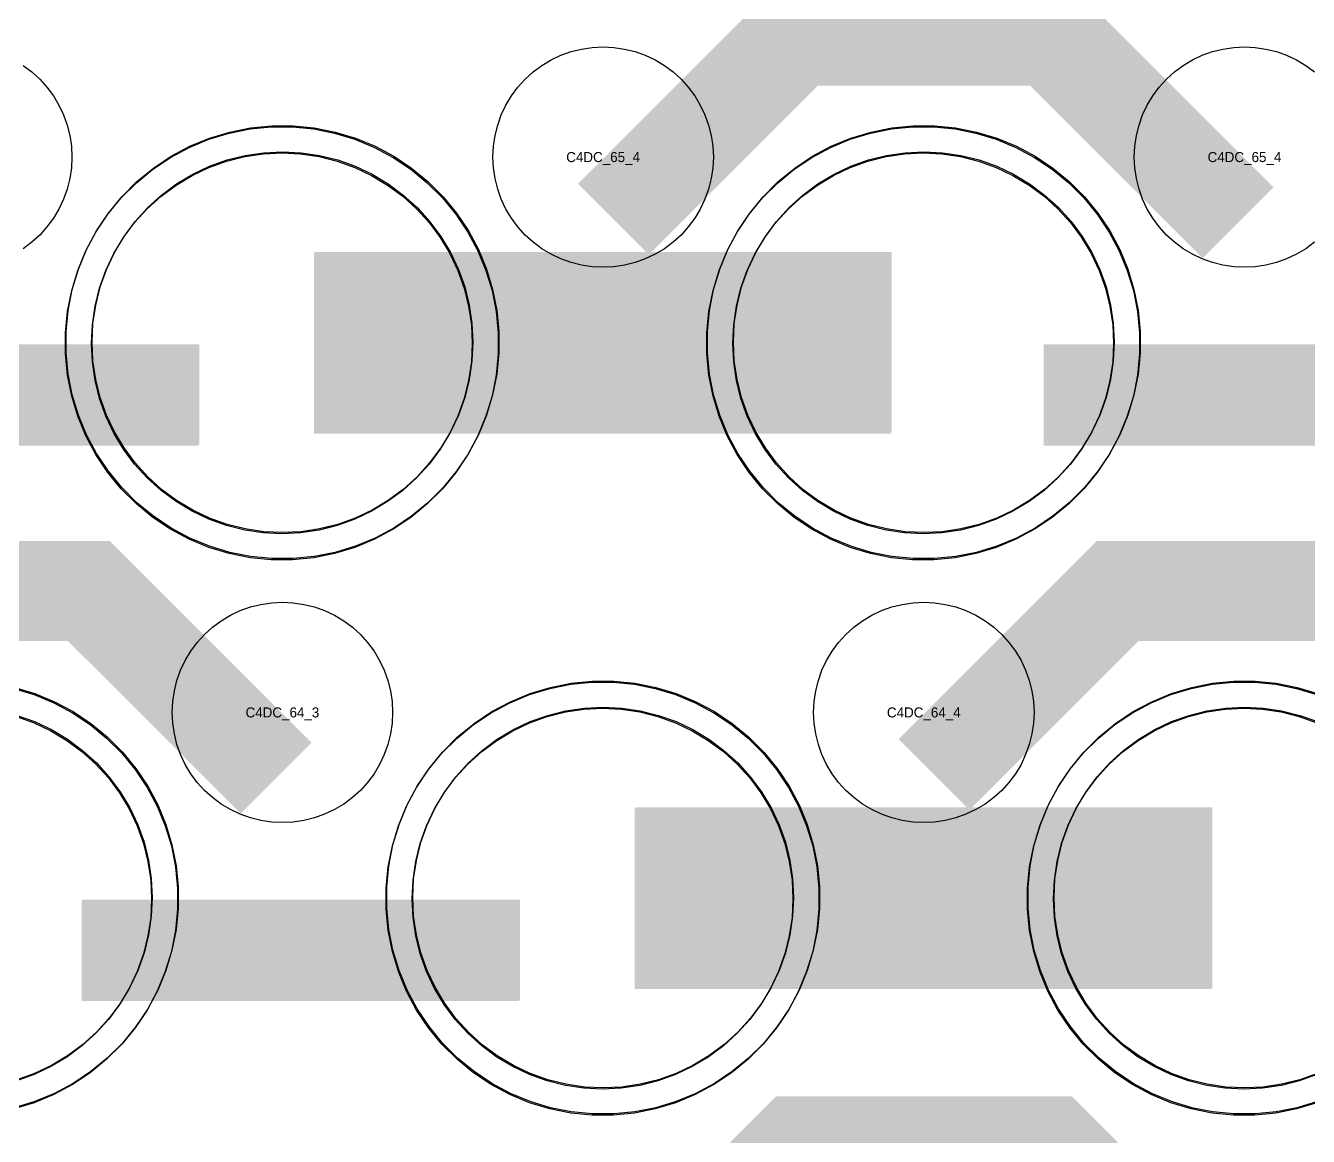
# Model space of a CAD drawing. Extents: x -11880 to 11880, y -14992 to 14992.
# Drawn here: x -10864.1 to -10544.1, y -6031 to -5753.9 of the extents above; entities that cross this region are included whole.
import ezdxf
from ezdxf.enums import TextEntityAlignment as Align

# ---------------------------------------------------------------- set-up
doc = ezdxf.new("R2010")
doc.units = 0
doc.header["$MEASUREMENT"] = 0
for name, color, linetype in [('GDS_775_DT_237', 138, 'CONTINUOUS'), ('RDL1_FS', 34, 'CONTINUOUS'), ('RDL_BS', 160, 'CONTINUOUS')]:
    doc.layers.add(name, color=color, linetype=linetype)

msp = doc.modelspace()

# ---------------------------------------------------------------- linework, layer by layer
at = {"layer": 'RDL1_FS'}
for points in [[(-10800, -5880.409), (-10804.657, -5880.18), (-10809.268, -5879.496), (-10813.791, -5878.364), (-10818.181, -5876.792), (-10822.395, -5874.8), (-10826.395, -5872.402), (-10830.14, -5869.624), (-10833.594, -5866.494), (-10836.724, -5863.04), (-10839.502, -5859.295), (-10841.9, -5855.295), (-10843.892, -5851.081), (-10845.464, -5846.691), (-10846.596, -5842.168), (-10847.28, -5837.557), (-10847.509, -5832.9), (-10847.28, -5828.243), (-10846.596, -5823.632), (-10845.464, -5819.109), (-10843.892, -5814.719), (-10841.9, -5810.505), (-10839.502, -5806.505), (-10836.724, -5802.76), (-10833.594, -5799.306), (-10830.14, -5796.176), (-10826.395, -5793.398), (-10822.395, -5791), (-10818.181, -5789.008), (-10813.791, -5787.436), (-10809.268, -5786.304), (-10804.657, -5785.62), (-10800, -5785.391), (-10795.343, -5785.62), (-10790.732, -5786.304), (-10786.209, -5787.436), (-10781.819, -5789.008), (-10777.605, -5791), (-10773.605, -5793.398), (-10769.86, -5796.176), (-10766.406, -5799.306), (-10763.276, -5802.76), (-10760.498, -5806.505), (-10758.1, -5810.505), (-10756.108, -5814.719), (-10754.536, -5819.109), (-10753.404, -5823.632), (-10752.72, -5828.243), (-10752.491, -5832.9), (-10752.72, -5837.557), (-10753.404, -5842.168), (-10754.536, -5846.691), (-10756.108, -5851.081), (-10758.1, -5855.295), (-10760.498, -5859.295), (-10763.276, -5863.04), (-10766.406, -5866.494), (-10769.86, -5869.624), (-10773.605, -5872.402), (-10777.605, -5874.8), (-10781.819, -5876.792), (-10786.209, -5878.364), (-10790.732, -5879.496), (-10795.343, -5880.18)], [(-10640, -5880.409), (-10644.657, -5880.18), (-10649.268, -5879.496), (-10653.791, -5878.364), (-10658.181, -5876.792), (-10662.395, -5874.8), (-10666.395, -5872.402), (-10670.14, -5869.624), (-10673.594, -5866.494), (-10676.724, -5863.04), (-10679.502, -5859.295), (-10681.9, -5855.295), (-10683.892, -5851.081), (-10685.464, -5846.691), (-10686.596, -5842.168), (-10687.28, -5837.557), (-10687.509, -5832.9), (-10687.28, -5828.243), (-10686.596, -5823.632), (-10685.464, -5819.109), (-10683.892, -5814.719), (-10681.9, -5810.505), (-10679.502, -5806.505), (-10676.724, -5802.76), (-10673.594, -5799.306), (-10670.14, -5796.176), (-10666.395, -5793.398), (-10662.395, -5791), (-10658.181, -5789.008), (-10653.791, -5787.436), (-10649.268, -5786.304), (-10644.657, -5785.62), (-10640, -5785.391), (-10635.343, -5785.62), (-10630.732, -5786.304), (-10626.209, -5787.436), (-10621.819, -5789.008), (-10617.605, -5791), (-10613.605, -5793.398), (-10609.86, -5796.176), (-10606.406, -5799.306), (-10603.276, -5802.76), (-10600.498, -5806.505), (-10598.1, -5810.505), (-10596.108, -5814.719), (-10594.536, -5819.109), (-10593.404, -5823.632), (-10592.72, -5828.243), (-10592.491, -5832.9), (-10592.72, -5837.557), (-10593.404, -5842.168), (-10594.536, -5846.691), (-10596.108, -5851.081), (-10598.1, -5855.295), (-10600.498, -5859.295), (-10603.276, -5863.04), (-10606.406, -5866.494), (-10609.86, -5869.624), (-10613.605, -5872.402), (-10617.605, -5874.8), (-10621.819, -5876.792), (-10626.209, -5878.364), (-10630.732, -5879.496), (-10635.343, -5880.18)], [(-10720, -6018.974), (-10724.657, -6018.745), (-10729.268, -6018.061), (-10733.791, -6016.929), (-10738.181, -6015.357), (-10742.395, -6013.365), (-10746.395, -6010.967), (-10750.14, -6008.189), (-10753.594, -6005.059), (-10756.724, -6001.605), (-10759.502, -5997.86), (-10761.9, -5993.86), (-10763.892, -5989.646), (-10765.464, -5985.256), (-10766.596, -5980.733), (-10767.28, -5976.122), (-10767.509, -5971.465), (-10767.28, -5966.808), (-10766.596, -5962.197), (-10765.464, -5957.674), (-10763.892, -5953.284), (-10761.9, -5949.07), (-10759.502, -5945.07), (-10756.724, -5941.325), (-10753.594, -5937.871), (-10750.14, -5934.741), (-10746.395, -5931.963), (-10742.395, -5929.565), (-10738.181, -5927.573), (-10733.791, -5926.001), (-10729.268, -5924.869), (-10724.657, -5924.185), (-10720, -5923.956), (-10715.343, -5924.185), (-10710.732, -5924.869), (-10706.209, -5926.001), (-10701.819, -5927.573), (-10697.605, -5929.565), (-10693.605, -5931.963), (-10689.86, -5934.741), (-10686.406, -5937.871), (-10683.276, -5941.325), (-10680.498, -5945.07), (-10678.1, -5949.07), (-10676.108, -5953.284), (-10674.536, -5957.674), (-10673.404, -5962.197), (-10672.72, -5966.808), (-10672.491, -5971.465), (-10672.72, -5976.122), (-10673.404, -5980.733), (-10674.536, -5985.256), (-10676.108, -5989.646), (-10678.1, -5993.86), (-10680.498, -5997.86), (-10683.276, -6001.605), (-10686.406, -6005.059), (-10689.86, -6008.189), (-10693.605, -6010.967), (-10697.605, -6013.365), (-10701.819, -6015.357), (-10706.209, -6016.929), (-10710.732, -6018.061), (-10715.343, -6018.745)]]:
    msp.add_lwpolyline(points, close=True, dxfattribs=at)
at = {"layer": 'RDL1_FS', "color": 241, "true_color": 0xf7abae}
for points in [[(-10800.149, -5880.691), (-10804.806, -5880.462), (-10809.417, -5879.778), (-10813.94, -5878.646), (-10818.33, -5877.074), (-10822.544, -5875.082), (-10826.544, -5872.684), (-10830.289, -5869.906), (-10833.743, -5866.776), (-10836.873, -5863.322), (-10839.651, -5859.577), (-10842.049, -5855.577), (-10844.041, -5851.363), (-10845.613, -5846.973), (-10846.745, -5842.45), (-10847.429, -5837.839), (-10847.658, -5833.182), (-10847.429, -5828.525), (-10846.745, -5823.914), (-10845.613, -5819.391), (-10844.041, -5815.001), (-10842.049, -5810.787), (-10839.651, -5806.787), (-10836.873, -5803.042), (-10833.743, -5799.588), (-10830.289, -5796.458), (-10826.544, -5793.68), (-10822.544, -5791.282), (-10818.33, -5789.29), (-10813.94, -5787.718), (-10809.417, -5786.586), (-10804.806, -5785.902), (-10800.149, -5785.673), (-10795.492, -5785.902), (-10790.881, -5786.586), (-10786.358, -5787.718), (-10781.968, -5789.29), (-10777.754, -5791.282), (-10773.754, -5793.68), (-10770.009, -5796.458), (-10766.555, -5799.588), (-10763.425, -5803.042), (-10760.647, -5806.787), (-10758.249, -5810.787), (-10756.257, -5815.001), (-10754.685, -5819.391), (-10753.553, -5823.914), (-10752.869, -5828.525), (-10752.64, -5833.182), (-10752.869, -5837.839), (-10753.553, -5842.45), (-10754.685, -5846.973), (-10756.257, -5851.363), (-10758.249, -5855.577), (-10760.647, -5859.577), (-10763.425, -5863.322), (-10766.555, -5866.776), (-10770.009, -5869.906), (-10773.754, -5872.684), (-10777.754, -5875.082), (-10781.968, -5877.074), (-10786.358, -5878.646), (-10790.881, -5879.778), (-10795.492, -5880.462)], [(-10640.149, -5880.691), (-10644.806, -5880.462), (-10649.417, -5879.778), (-10653.94, -5878.646), (-10658.33, -5877.074), (-10662.544, -5875.082), (-10666.544, -5872.684), (-10670.289, -5869.906), (-10673.743, -5866.776), (-10676.873, -5863.322), (-10679.651, -5859.577), (-10682.049, -5855.577), (-10684.041, -5851.363), (-10685.613, -5846.973), (-10686.745, -5842.45), (-10687.429, -5837.839), (-10687.658, -5833.182), (-10687.429, -5828.525), (-10686.745, -5823.914), (-10685.613, -5819.391), (-10684.041, -5815.001), (-10682.049, -5810.787), (-10679.651, -5806.787), (-10676.873, -5803.042), (-10673.743, -5799.588), (-10670.289, -5796.458), (-10666.544, -5793.68), (-10662.544, -5791.282), (-10658.33, -5789.29), (-10653.94, -5787.718), (-10649.417, -5786.586), (-10644.806, -5785.902), (-10640.149, -5785.673), (-10635.492, -5785.902), (-10630.881, -5786.586), (-10626.358, -5787.718), (-10621.968, -5789.29), (-10617.754, -5791.282), (-10613.754, -5793.68), (-10610.009, -5796.458), (-10606.555, -5799.588), (-10603.425, -5803.042), (-10600.647, -5806.787), (-10598.249, -5810.787), (-10596.257, -5815.001), (-10594.685, -5819.391), (-10593.553, -5823.914), (-10592.869, -5828.525), (-10592.64, -5833.182), (-10592.869, -5837.839), (-10593.553, -5842.45), (-10594.685, -5846.973), (-10596.257, -5851.363), (-10598.249, -5855.577), (-10600.647, -5859.577), (-10603.425, -5863.322), (-10606.555, -5866.776), (-10610.009, -5869.906), (-10613.754, -5872.684), (-10617.754, -5875.082), (-10621.968, -5877.074), (-10626.358, -5878.646), (-10630.881, -5879.778), (-10635.492, -5880.462)], [(-10720.149, -6019.256), (-10724.806, -6019.027), (-10729.417, -6018.343), (-10733.94, -6017.211), (-10738.33, -6015.639), (-10742.544, -6013.647), (-10746.544, -6011.249), (-10750.289, -6008.471), (-10753.743, -6005.341), (-10756.873, -6001.887), (-10759.651, -5998.142), (-10762.049, -5994.142), (-10764.041, -5989.928), (-10765.613, -5985.538), (-10766.745, -5981.015), (-10767.429, -5976.404), (-10767.658, -5971.747), (-10767.429, -5967.09), (-10766.745, -5962.479), (-10765.613, -5957.956), (-10764.041, -5953.566), (-10762.049, -5949.352), (-10759.651, -5945.352), (-10756.873, -5941.607), (-10753.743, -5938.153), (-10750.289, -5935.023), (-10746.544, -5932.245), (-10742.544, -5929.847), (-10738.33, -5927.855), (-10733.94, -5926.283), (-10729.417, -5925.151), (-10724.806, -5924.467), (-10720.149, -5924.238), (-10715.492, -5924.467), (-10710.881, -5925.151), (-10706.358, -5926.283), (-10701.968, -5927.855), (-10697.754, -5929.847), (-10693.754, -5932.245), (-10690.009, -5935.023), (-10686.555, -5938.153), (-10683.425, -5941.607), (-10680.647, -5945.352), (-10678.249, -5949.352), (-10676.257, -5953.566), (-10674.685, -5957.956), (-10673.553, -5962.479), (-10672.869, -5967.09), (-10672.64, -5971.747), (-10672.869, -5976.404), (-10673.553, -5981.015), (-10674.685, -5985.538), (-10676.257, -5989.928), (-10678.249, -5994.142), (-10680.647, -5998.142), (-10683.425, -6001.887), (-10686.555, -6005.341), (-10690.009, -6008.471), (-10693.754, -6011.249), (-10697.754, -6013.647), (-10701.968, -6015.639), (-10706.358, -6017.211), (-10710.881, -6018.343), (-10715.492, -6019.027)]]:
    msp.add_lwpolyline(points, close=True, dxfattribs=at)
for points in [[(-10792.147, -5833.182, 45, 45, 0), (-10720.147, -5833.182, 45, 45, 0)], [(-10720.147, -5833.182, 45, 45, 0), (-10648.147, -5833.182, 45, 45, 0)], [(-10712.147, -5971.747, 45, 45, 0), (-10640.147, -5971.747, 45, 45, 0)], [(-10640.147, -5971.747, 45, 45, 0), (-10568.147, -5971.747, 45, 45, 0)]]:
    msp.add_lwpolyline(points, format="xyseb", dxfattribs=at)
at = {"layer": 'RDL1_FS'}
for points in [[(-10791.998, -5832.9, 45, 45, 0), (-10719.998, -5832.9, 45, 45, 0)], [(-10719.998, -5832.9, 45, 45, 0), (-10647.998, -5832.9, 45, 45, 0)], [(-10711.998, -5971.465, 45, 45, 0), (-10639.998, -5971.465, 45, 45, 0)], [(-10639.998, -5971.465, 45, 45, 0), (-10567.998, -5971.465, 45, 45, 0)]]:
    msp.add_lwpolyline(points, format="xyseb", dxfattribs=at)
at = {"layer": 'RDL1_FS', "color": 241, "true_color": 0xf7abae}
for points in [[(-10866.358, -5926.283), (-10861.968, -5927.855), (-10857.754, -5929.847), (-10853.754, -5932.245), (-10850.009, -5935.023), (-10846.555, -5938.153), (-10843.425, -5941.607), (-10840.647, -5945.352), (-10838.249, -5949.352), (-10836.257, -5953.566), (-10834.685, -5957.956), (-10833.553, -5962.479), (-10832.869, -5967.09), (-10832.64, -5971.747), (-10832.869, -5976.404), (-10833.553, -5981.015), (-10834.685, -5985.538), (-10836.257, -5989.928), (-10838.249, -5994.142), (-10840.647, -5998.142), (-10843.425, -6001.887), (-10846.555, -6005.341), (-10850.009, -6008.471), (-10853.754, -6011.249), (-10857.754, -6013.647), (-10861.968, -6015.639), (-10866.358, -6017.211)], [(-10541.968, -6015.639), (-10546.358, -6017.211), (-10550.881, -6018.343), (-10555.492, -6019.027), (-10560.149, -6019.256), (-10564.806, -6019.027), (-10569.417, -6018.343), (-10573.94, -6017.211), (-10578.33, -6015.639), (-10582.544, -6013.647), (-10586.544, -6011.249), (-10590.289, -6008.471), (-10593.743, -6005.341), (-10596.873, -6001.887), (-10599.651, -5998.142), (-10602.049, -5994.142), (-10604.041, -5989.928), (-10605.613, -5985.538), (-10606.745, -5981.015), (-10607.429, -5976.404), (-10607.658, -5971.747), (-10607.429, -5967.09), (-10606.745, -5962.479), (-10605.613, -5957.956), (-10604.041, -5953.566), (-10602.049, -5949.352), (-10599.651, -5945.352), (-10596.873, -5941.607), (-10593.743, -5938.153), (-10590.289, -5935.023), (-10586.544, -5932.245), (-10582.544, -5929.847), (-10578.33, -5927.855), (-10573.94, -5926.283), (-10569.417, -5925.151), (-10564.806, -5924.467), (-10560.149, -5924.238), (-10555.492, -5924.467), (-10550.881, -5925.151), (-10546.358, -5926.283), (-10541.968, -5927.855)]]:
    msp.add_lwpolyline(points, dxfattribs=at)
at = {"layer": 'RDL1_FS'}
for points in [[(-10866.209, -5926.001), (-10861.819, -5927.573), (-10857.605, -5929.565), (-10853.605, -5931.963), (-10849.86, -5934.741), (-10846.406, -5937.871), (-10843.276, -5941.325), (-10840.498, -5945.07), (-10838.1, -5949.07), (-10836.108, -5953.284), (-10834.536, -5957.674), (-10833.404, -5962.197), (-10832.72, -5966.808), (-10832.491, -5971.465), (-10832.72, -5976.122), (-10833.404, -5980.733), (-10834.536, -5985.256), (-10836.108, -5989.646), (-10838.1, -5993.86), (-10840.498, -5997.86), (-10843.276, -6001.605), (-10846.406, -6005.059), (-10849.86, -6008.189), (-10853.605, -6010.967), (-10857.605, -6013.365), (-10861.819, -6015.357), (-10866.209, -6016.929)], [(-10541.819, -6015.357), (-10546.209, -6016.929), (-10550.732, -6018.061), (-10555.343, -6018.745), (-10560, -6018.974), (-10564.657, -6018.745), (-10569.268, -6018.061), (-10573.791, -6016.929), (-10578.181, -6015.357), (-10582.395, -6013.365), (-10586.395, -6010.967), (-10590.14, -6008.189), (-10593.594, -6005.059), (-10596.724, -6001.605), (-10599.502, -5997.86), (-10601.9, -5993.86), (-10603.892, -5989.646), (-10605.464, -5985.256), (-10606.596, -5980.733), (-10607.28, -5976.122), (-10607.509, -5971.465), (-10607.28, -5966.808), (-10606.596, -5962.197), (-10605.464, -5957.674), (-10603.892, -5953.284), (-10601.9, -5949.07), (-10599.502, -5945.07), (-10596.724, -5941.325), (-10593.594, -5937.871), (-10590.14, -5934.741), (-10586.395, -5931.963), (-10582.395, -5929.565), (-10578.181, -5927.573), (-10573.791, -5926.001), (-10569.268, -5924.869), (-10564.657, -5924.185), (-10560, -5923.956), (-10555.343, -5924.185), (-10550.732, -5924.869), (-10546.209, -5926.001), (-10541.819, -5927.573)]]:
    msp.add_lwpolyline(points, dxfattribs=at)
at = {"layer": 'RDL_BS'}
for points in [[(-10717.438, -5802.214, 25, 25, 0), (-10671.623, -5756.399, 25, 25, 0), (-10638.07, -5756.399, 25, 25, 0)], [(-10561.599, -5803.113, 25, 25, 0), (-10608.313, -5756.399, 25, 25, 0), (-10638.071, -5756.399, 25, 25, 0)], [(-10929.984, -5845.913, 25, 25, 0), (-10820.719, -5845.913, 25, 25, 0)], [(-10609.984, -5845.913, 25, 25, 0), (-10500.719, -5845.913, 25, 25, 0)], [(-10801.599, -5941.678, 25, 25, 0), (-10848.313, -5894.964, 25, 25, 0), (-10878.071, -5894.964, 25, 25, 0)], [(-10637.438, -5940.779, 25, 25, 0), (-10591.623, -5894.964, 25, 25, 0), (-10558.07, -5894.964, 25, 25, 0)], [(-10481.599, -5941.678, 25, 25, 0), (-10528.313, -5894.964, 25, 25, 0), (-10558.071, -5894.964, 25, 25, 0)], [(-10849.984, -5984.478, 25, 25, 0), (-10740.719, -5984.478, 25, 25, 0)], [(-10717.438, -6079.344, 25, 25, 0), (-10671.623, -6033.529, 25, 25, 0), (-10638.07, -6033.529, 25, 25, 0)], [(-10561.599, -6080.243, 25, 25, 0), (-10608.313, -6033.529, 25, 25, 0), (-10638.071, -6033.529, 25, 25, 0)]]:
    msp.add_lwpolyline(points, format="xyseb", dxfattribs=at)
for points in [[(-10720, -5814.206), (-10722.693, -5814.074), (-10725.365, -5813.678), (-10727.984, -5813.021), (-10730.519, -5812.114), (-10732.956, -5810.962), (-10735.28, -5809.569), (-10737.443, -5807.966), (-10739.442, -5806.154), (-10741.254, -5804.155), (-10742.857, -5801.992), (-10744.25, -5799.668), (-10745.402, -5797.231), (-10746.309, -5794.696), (-10746.966, -5792.077), (-10747.362, -5789.405), (-10747.494, -5786.712), (-10747.362, -5784.019), (-10746.966, -5781.347), (-10746.309, -5778.728), (-10745.402, -5776.193), (-10744.25, -5773.756), (-10742.857, -5771.432), (-10741.254, -5769.269), (-10739.442, -5767.27), (-10737.443, -5765.458), (-10735.28, -5763.855), (-10732.956, -5762.462), (-10730.519, -5761.31), (-10727.984, -5760.403), (-10725.365, -5759.746), (-10722.693, -5759.35), (-10720, -5759.218), (-10717.307, -5759.35), (-10714.635, -5759.746), (-10712.016, -5760.403), (-10709.481, -5761.31), (-10707.044, -5762.462), (-10704.72, -5763.855), (-10702.557, -5765.458), (-10700.558, -5767.27), (-10698.746, -5769.269), (-10697.143, -5771.432), (-10695.75, -5773.756), (-10694.598, -5776.193), (-10693.691, -5778.728), (-10693.034, -5781.347), (-10692.638, -5784.019), (-10692.506, -5786.712), (-10692.638, -5789.405), (-10693.034, -5792.077), (-10693.691, -5794.696), (-10694.598, -5797.231), (-10695.75, -5799.668), (-10697.143, -5801.992), (-10698.746, -5804.155), (-10700.558, -5806.154), (-10702.557, -5807.966), (-10704.72, -5809.569), (-10707.044, -5810.962), (-10709.481, -5812.114), (-10712.016, -5813.021), (-10714.635, -5813.678), (-10717.307, -5814.074)], [(-10802.644, -5886.9), (-10807.938, -5886.383), (-10813.165, -5885.337), (-10818.205, -5883.806), (-10823.115, -5881.775), (-10827.777, -5879.283), (-10832.191, -5876.336), (-10836.292, -5872.974), (-10840.074, -5869.192), (-10843.436, -5865.091), (-10846.383, -5860.677), (-10848.875, -5856.015), (-10850.906, -5851.105), (-10852.437, -5846.065), (-10853.483, -5840.838), (-10854, -5835.544), (-10854, -5830.256), (-10853.483, -5824.962), (-10852.437, -5819.735), (-10850.906, -5814.695), (-10848.875, -5809.785), (-10846.383, -5805.123), (-10843.436, -5800.709), (-10840.074, -5796.608), (-10836.292, -5792.826), (-10832.191, -5789.464), (-10827.777, -5786.517), (-10823.115, -5784.025), (-10818.205, -5781.994), (-10813.165, -5780.463), (-10807.938, -5779.417), (-10802.644, -5778.9), (-10797.356, -5778.9), (-10792.062, -5779.417), (-10786.835, -5780.463), (-10781.795, -5781.994), (-10776.885, -5784.025), (-10772.223, -5786.517), (-10767.809, -5789.464), (-10763.708, -5792.826), (-10759.926, -5796.608), (-10756.564, -5800.709), (-10753.617, -5805.123), (-10751.125, -5809.785), (-10749.094, -5814.695), (-10747.563, -5819.735), (-10746.517, -5824.962), (-10746, -5830.256), (-10746, -5835.544), (-10746.517, -5840.838), (-10747.563, -5846.065), (-10749.094, -5851.105), (-10751.125, -5856.015), (-10753.617, -5860.677), (-10756.564, -5865.091), (-10759.926, -5869.192), (-10763.708, -5872.974), (-10767.809, -5876.336), (-10772.223, -5879.283), (-10776.885, -5881.775), (-10781.795, -5883.806), (-10786.835, -5885.337), (-10792.062, -5886.383), (-10797.356, -5886.9)], [(-10642.644, -5886.9), (-10647.938, -5886.383), (-10653.165, -5885.337), (-10658.205, -5883.806), (-10663.115, -5881.775), (-10667.777, -5879.283), (-10672.191, -5876.336), (-10676.292, -5872.974), (-10680.074, -5869.192), (-10683.436, -5865.091), (-10686.383, -5860.677), (-10688.875, -5856.015), (-10690.906, -5851.105), (-10692.437, -5846.065), (-10693.483, -5840.838), (-10694, -5835.544), (-10694, -5830.256), (-10693.483, -5824.962), (-10692.437, -5819.735), (-10690.906, -5814.695), (-10688.875, -5809.785), (-10686.383, -5805.123), (-10683.436, -5800.709), (-10680.074, -5796.608), (-10676.292, -5792.826), (-10672.191, -5789.464), (-10667.777, -5786.517), (-10663.115, -5784.025), (-10658.205, -5781.994), (-10653.165, -5780.463), (-10647.938, -5779.417), (-10642.644, -5778.9), (-10637.356, -5778.9), (-10632.062, -5779.417), (-10626.835, -5780.463), (-10621.795, -5781.994), (-10616.885, -5784.025), (-10612.223, -5786.517), (-10607.809, -5789.464), (-10603.708, -5792.826), (-10599.926, -5796.608), (-10596.564, -5800.709), (-10593.617, -5805.123), (-10591.125, -5809.785), (-10589.094, -5814.695), (-10587.563, -5819.735), (-10586.517, -5824.962), (-10586, -5830.256), (-10586, -5835.544), (-10586.517, -5840.838), (-10587.563, -5846.065), (-10589.094, -5851.105), (-10591.125, -5856.015), (-10593.617, -5860.677), (-10596.564, -5865.091), (-10599.926, -5869.192), (-10603.708, -5872.974), (-10607.809, -5876.336), (-10612.223, -5879.283), (-10616.885, -5881.775), (-10621.795, -5883.806), (-10626.835, -5885.337), (-10632.062, -5886.383), (-10637.356, -5886.9)], [(-10800, -5952.771), (-10802.693, -5952.639), (-10805.365, -5952.243), (-10807.984, -5951.586), (-10810.519, -5950.679), (-10812.956, -5949.527), (-10815.28, -5948.134), (-10817.443, -5946.531), (-10819.442, -5944.719), (-10821.254, -5942.72), (-10822.857, -5940.557), (-10824.25, -5938.233), (-10825.402, -5935.796), (-10826.309, -5933.261), (-10826.966, -5930.642), (-10827.362, -5927.97), (-10827.494, -5925.277), (-10827.362, -5922.584), (-10826.966, -5919.912), (-10826.309, -5917.293), (-10825.402, -5914.758), (-10824.25, -5912.321), (-10822.857, -5909.997), (-10821.254, -5907.834), (-10819.442, -5905.835), (-10817.443, -5904.023), (-10815.28, -5902.42), (-10812.956, -5901.027), (-10810.519, -5899.875), (-10807.984, -5898.968), (-10805.365, -5898.311), (-10802.693, -5897.915), (-10800, -5897.783), (-10797.307, -5897.915), (-10794.635, -5898.311), (-10792.016, -5898.968), (-10789.481, -5899.875), (-10787.044, -5901.027), (-10784.72, -5902.42), (-10782.557, -5904.023), (-10780.558, -5905.835), (-10778.746, -5907.834), (-10777.143, -5909.997), (-10775.75, -5912.321), (-10774.598, -5914.758), (-10773.691, -5917.293), (-10773.034, -5919.912), (-10772.638, -5922.584), (-10772.506, -5925.277), (-10772.638, -5927.97), (-10773.034, -5930.642), (-10773.691, -5933.261), (-10774.598, -5935.796), (-10775.75, -5938.233), (-10777.143, -5940.557), (-10778.746, -5942.72), (-10780.558, -5944.719), (-10782.557, -5946.531), (-10784.72, -5948.134), (-10787.044, -5949.527), (-10789.481, -5950.679), (-10792.016, -5951.586), (-10794.635, -5952.243), (-10797.307, -5952.639)], [(-10640, -5952.771), (-10642.693, -5952.639), (-10645.365, -5952.243), (-10647.984, -5951.586), (-10650.519, -5950.679), (-10652.956, -5949.527), (-10655.28, -5948.134), (-10657.443, -5946.531), (-10659.442, -5944.719), (-10661.254, -5942.72), (-10662.857, -5940.557), (-10664.25, -5938.233), (-10665.402, -5935.796), (-10666.309, -5933.261), (-10666.966, -5930.642), (-10667.362, -5927.97), (-10667.494, -5925.277), (-10667.362, -5922.584), (-10666.966, -5919.912), (-10666.309, -5917.293), (-10665.402, -5914.758), (-10664.25, -5912.321), (-10662.857, -5909.997), (-10661.254, -5907.834), (-10659.442, -5905.835), (-10657.443, -5904.023), (-10655.28, -5902.42), (-10652.956, -5901.027), (-10650.519, -5899.875), (-10647.984, -5898.968), (-10645.365, -5898.311), (-10642.693, -5897.915), (-10640, -5897.783), (-10637.307, -5897.915), (-10634.635, -5898.311), (-10632.016, -5898.968), (-10629.481, -5899.875), (-10627.044, -5901.027), (-10624.72, -5902.42), (-10622.557, -5904.023), (-10620.558, -5905.835), (-10618.746, -5907.834), (-10617.143, -5909.997), (-10615.75, -5912.321), (-10614.598, -5914.758), (-10613.691, -5917.293), (-10613.034, -5919.912), (-10612.638, -5922.584), (-10612.506, -5925.277), (-10612.638, -5927.97), (-10613.034, -5930.642), (-10613.691, -5933.261), (-10614.598, -5935.796), (-10615.75, -5938.233), (-10617.143, -5940.557), (-10618.746, -5942.72), (-10620.558, -5944.719), (-10622.557, -5946.531), (-10624.72, -5948.134), (-10627.044, -5949.527), (-10629.481, -5950.679), (-10632.016, -5951.586), (-10634.635, -5952.243), (-10637.307, -5952.639)], [(-10722.644, -6025.465), (-10727.938, -6024.948), (-10733.165, -6023.902), (-10738.205, -6022.371), (-10743.115, -6020.34), (-10747.777, -6017.848), (-10752.191, -6014.901), (-10756.292, -6011.539), (-10760.074, -6007.757), (-10763.436, -6003.656), (-10766.383, -5999.242), (-10768.875, -5994.58), (-10770.906, -5989.67), (-10772.437, -5984.63), (-10773.483, -5979.403), (-10774, -5974.109), (-10774, -5968.821), (-10773.483, -5963.527), (-10772.437, -5958.3), (-10770.906, -5953.26), (-10768.875, -5948.35), (-10766.383, -5943.688), (-10763.436, -5939.274), (-10760.074, -5935.173), (-10756.292, -5931.391), (-10752.191, -5928.029), (-10747.777, -5925.082), (-10743.115, -5922.59), (-10738.205, -5920.559), (-10733.165, -5919.028), (-10727.938, -5917.982), (-10722.644, -5917.465), (-10717.356, -5917.465), (-10712.062, -5917.982), (-10706.835, -5919.028), (-10701.795, -5920.559), (-10696.885, -5922.59), (-10692.223, -5925.082), (-10687.809, -5928.029), (-10683.708, -5931.391), (-10679.926, -5935.173), (-10676.564, -5939.274), (-10673.617, -5943.688), (-10671.125, -5948.35), (-10669.094, -5953.26), (-10667.563, -5958.3), (-10666.517, -5963.527), (-10666, -5968.821), (-10666, -5974.109), (-10666.517, -5979.403), (-10667.563, -5984.63), (-10669.094, -5989.67), (-10671.125, -5994.58), (-10673.617, -5999.242), (-10676.564, -6003.656), (-10679.926, -6007.757), (-10683.708, -6011.539), (-10687.809, -6014.901), (-10692.223, -6017.848), (-10696.885, -6020.34), (-10701.795, -6022.371), (-10706.835, -6023.902), (-10712.062, -6024.948), (-10717.356, -6025.465)]]:
    msp.add_lwpolyline(points, close=True, dxfattribs=at)
for points in [[(-10542.557, -5807.966), (-10544.72, -5809.569), (-10547.044, -5810.962), (-10549.481, -5812.114), (-10552.016, -5813.021), (-10554.635, -5813.678), (-10557.307, -5814.074), (-10560, -5814.206), (-10562.693, -5814.074), (-10565.365, -5813.678), (-10567.984, -5813.021), (-10570.519, -5812.114), (-10572.956, -5810.962), (-10575.28, -5809.569), (-10577.443, -5807.966), (-10579.442, -5806.154), (-10581.254, -5804.155), (-10582.857, -5801.992), (-10584.25, -5799.668), (-10585.402, -5797.231), (-10586.309, -5794.696), (-10586.966, -5792.077), (-10587.362, -5789.405), (-10587.494, -5786.712), (-10587.362, -5784.019), (-10586.966, -5781.347), (-10586.309, -5778.728), (-10585.402, -5776.193), (-10584.25, -5773.756), (-10582.857, -5771.432), (-10581.254, -5769.269), (-10579.442, -5767.27), (-10577.443, -5765.458), (-10575.28, -5763.855), (-10572.956, -5762.462), (-10570.519, -5761.31), (-10567.984, -5760.403), (-10565.365, -5759.746), (-10562.693, -5759.35), (-10560, -5759.218), (-10557.307, -5759.35), (-10554.635, -5759.746), (-10552.016, -5760.403), (-10549.481, -5761.31), (-10547.044, -5762.462), (-10544.72, -5763.855), (-10542.557, -5765.458)], [(-10864.72, -5763.855), (-10862.557, -5765.458), (-10860.558, -5767.27), (-10858.746, -5769.269), (-10857.143, -5771.432), (-10855.75, -5773.756), (-10854.598, -5776.193), (-10853.691, -5778.728), (-10853.034, -5781.347), (-10852.638, -5784.019), (-10852.506, -5786.712), (-10852.638, -5789.405), (-10853.034, -5792.077), (-10853.691, -5794.696), (-10854.598, -5797.231), (-10855.75, -5799.668), (-10857.143, -5801.992), (-10858.746, -5804.155), (-10860.558, -5806.154), (-10862.557, -5807.966), (-10864.72, -5809.569)], [(-10866.835, -5919.028), (-10861.795, -5920.559), (-10856.885, -5922.59), (-10852.223, -5925.082), (-10847.809, -5928.029), (-10843.708, -5931.391), (-10839.926, -5935.173), (-10836.564, -5939.274), (-10833.617, -5943.688), (-10831.125, -5948.35), (-10829.094, -5953.26), (-10827.563, -5958.3), (-10826.517, -5963.527), (-10826, -5968.821), (-10826, -5974.109), (-10826.517, -5979.403), (-10827.563, -5984.63), (-10829.094, -5989.67), (-10831.125, -5994.58), (-10833.617, -5999.242), (-10836.564, -6003.656), (-10839.926, -6007.757), (-10843.708, -6011.539), (-10847.809, -6014.901), (-10852.223, -6017.848), (-10856.885, -6020.34), (-10861.795, -6022.371), (-10866.835, -6023.902)], [(-10541.795, -6022.371), (-10546.835, -6023.902), (-10552.062, -6024.948), (-10557.356, -6025.465), (-10562.644, -6025.465), (-10567.938, -6024.948), (-10573.165, -6023.902), (-10578.205, -6022.371), (-10583.115, -6020.34), (-10587.777, -6017.848), (-10592.191, -6014.901), (-10596.292, -6011.539), (-10600.074, -6007.757), (-10603.436, -6003.656), (-10606.383, -5999.242), (-10608.875, -5994.58), (-10610.906, -5989.67), (-10612.437, -5984.63), (-10613.483, -5979.403), (-10614, -5974.109), (-10614, -5968.821), (-10613.483, -5963.527), (-10612.437, -5958.3), (-10610.906, -5953.26), (-10608.875, -5948.35), (-10606.383, -5943.688), (-10603.436, -5939.274), (-10600.074, -5935.173), (-10596.292, -5931.391), (-10592.191, -5928.029), (-10587.777, -5925.082), (-10583.115, -5922.59), (-10578.205, -5920.559), (-10573.165, -5919.028), (-10567.938, -5917.982), (-10562.644, -5917.465), (-10557.356, -5917.465), (-10552.062, -5917.982), (-10546.835, -5919.028), (-10541.795, -5920.559)]]:
    msp.add_lwpolyline(points, dxfattribs=at)
at = {"layer": 'RDL_BS', "color": 241, "true_color": 0xf7abae}
for points in [[(-10802.793, -5887.182), (-10808.087, -5886.665), (-10813.314, -5885.619), (-10818.354, -5884.088), (-10823.264, -5882.057), (-10827.926, -5879.565), (-10832.34, -5876.618), (-10836.441, -5873.256), (-10840.223, -5869.474), (-10843.585, -5865.373), (-10846.532, -5860.959), (-10849.024, -5856.297), (-10851.055, -5851.387), (-10852.586, -5846.347), (-10853.632, -5841.12), (-10854.149, -5835.826), (-10854.149, -5830.538), (-10853.632, -5825.244), (-10852.586, -5820.017), (-10851.055, -5814.977), (-10849.024, -5810.067), (-10846.532, -5805.405), (-10843.585, -5800.991), (-10840.223, -5796.89), (-10836.441, -5793.108), (-10832.34, -5789.746), (-10827.926, -5786.799), (-10823.264, -5784.307), (-10818.354, -5782.276), (-10813.314, -5780.745), (-10808.087, -5779.699), (-10802.793, -5779.182), (-10797.505, -5779.182), (-10792.211, -5779.699), (-10786.984, -5780.745), (-10781.944, -5782.276), (-10777.034, -5784.307), (-10772.372, -5786.799), (-10767.958, -5789.746), (-10763.857, -5793.108), (-10760.075, -5796.89), (-10756.713, -5800.991), (-10753.766, -5805.405), (-10751.274, -5810.067), (-10749.243, -5814.977), (-10747.712, -5820.017), (-10746.666, -5825.244), (-10746.149, -5830.538), (-10746.149, -5835.826), (-10746.666, -5841.12), (-10747.712, -5846.347), (-10749.243, -5851.387), (-10751.274, -5856.297), (-10753.766, -5860.959), (-10756.713, -5865.373), (-10760.075, -5869.474), (-10763.857, -5873.256), (-10767.958, -5876.618), (-10772.372, -5879.565), (-10777.034, -5882.057), (-10781.944, -5884.088), (-10786.984, -5885.619), (-10792.211, -5886.665), (-10797.505, -5887.182)], [(-10642.793, -5887.182), (-10648.087, -5886.665), (-10653.314, -5885.619), (-10658.354, -5884.088), (-10663.264, -5882.057), (-10667.926, -5879.565), (-10672.34, -5876.618), (-10676.441, -5873.256), (-10680.223, -5869.474), (-10683.585, -5865.373), (-10686.532, -5860.959), (-10689.024, -5856.297), (-10691.055, -5851.387), (-10692.586, -5846.347), (-10693.632, -5841.12), (-10694.149, -5835.826), (-10694.149, -5830.538), (-10693.632, -5825.244), (-10692.586, -5820.017), (-10691.055, -5814.977), (-10689.024, -5810.067), (-10686.532, -5805.405), (-10683.585, -5800.991), (-10680.223, -5796.89), (-10676.441, -5793.108), (-10672.34, -5789.746), (-10667.926, -5786.799), (-10663.264, -5784.307), (-10658.354, -5782.276), (-10653.314, -5780.745), (-10648.087, -5779.699), (-10642.793, -5779.182), (-10637.505, -5779.182), (-10632.211, -5779.699), (-10626.984, -5780.745), (-10621.944, -5782.276), (-10617.034, -5784.307), (-10612.372, -5786.799), (-10607.958, -5789.746), (-10603.857, -5793.108), (-10600.075, -5796.89), (-10596.713, -5800.991), (-10593.766, -5805.405), (-10591.274, -5810.067), (-10589.243, -5814.977), (-10587.712, -5820.017), (-10586.666, -5825.244), (-10586.149, -5830.538), (-10586.149, -5835.826), (-10586.666, -5841.12), (-10587.712, -5846.347), (-10589.243, -5851.387), (-10591.274, -5856.297), (-10593.766, -5860.959), (-10596.713, -5865.373), (-10600.075, -5869.474), (-10603.857, -5873.256), (-10607.958, -5876.618), (-10612.372, -5879.565), (-10617.034, -5882.057), (-10621.944, -5884.088), (-10626.984, -5885.619), (-10632.211, -5886.665), (-10637.505, -5887.182)], [(-10722.793, -6025.747), (-10728.087, -6025.23), (-10733.314, -6024.184), (-10738.354, -6022.653), (-10743.264, -6020.622), (-10747.926, -6018.13), (-10752.34, -6015.183), (-10756.441, -6011.821), (-10760.223, -6008.039), (-10763.585, -6003.938), (-10766.532, -5999.524), (-10769.024, -5994.862), (-10771.055, -5989.952), (-10772.586, -5984.912), (-10773.632, -5979.685), (-10774.149, -5974.391), (-10774.149, -5969.103), (-10773.632, -5963.809), (-10772.586, -5958.582), (-10771.055, -5953.542), (-10769.024, -5948.632), (-10766.532, -5943.97), (-10763.585, -5939.556), (-10760.223, -5935.455), (-10756.441, -5931.673), (-10752.34, -5928.311), (-10747.926, -5925.364), (-10743.264, -5922.872), (-10738.354, -5920.841), (-10733.314, -5919.31), (-10728.087, -5918.264), (-10722.793, -5917.747), (-10717.505, -5917.747), (-10712.211, -5918.264), (-10706.984, -5919.31), (-10701.944, -5920.841), (-10697.034, -5922.872), (-10692.372, -5925.364), (-10687.958, -5928.311), (-10683.857, -5931.673), (-10680.075, -5935.455), (-10676.713, -5939.556), (-10673.766, -5943.97), (-10671.274, -5948.632), (-10669.243, -5953.542), (-10667.712, -5958.582), (-10666.666, -5963.809), (-10666.149, -5969.103), (-10666.149, -5974.391), (-10666.666, -5979.685), (-10667.712, -5984.912), (-10669.243, -5989.952), (-10671.274, -5994.862), (-10673.766, -5999.524), (-10676.713, -6003.938), (-10680.075, -6008.039), (-10683.857, -6011.821), (-10687.958, -6015.183), (-10692.372, -6018.13), (-10697.034, -6020.622), (-10701.944, -6022.653), (-10706.984, -6024.184), (-10712.211, -6025.23), (-10717.505, -6025.747)]]:
    msp.add_lwpolyline(points, close=True, dxfattribs=at)
for points in [[(-10930.133, -5846.195, 25, 25, 0), (-10820.868, -5846.195, 25, 25, 0)], [(-10610.133, -5846.195, 25, 25, 0), (-10500.868, -5846.195, 25, 25, 0)], [(-10850.133, -5984.76, 25, 25, 0), (-10740.868, -5984.76, 25, 25, 0)]]:
    msp.add_lwpolyline(points, format="xyseb", dxfattribs=at)
for points in [[(-10866.984, -5919.31), (-10861.944, -5920.841), (-10857.034, -5922.872), (-10852.372, -5925.364), (-10847.958, -5928.311), (-10843.857, -5931.673), (-10840.075, -5935.455), (-10836.713, -5939.556), (-10833.766, -5943.97), (-10831.274, -5948.632), (-10829.243, -5953.542), (-10827.712, -5958.582), (-10826.666, -5963.809), (-10826.149, -5969.103), (-10826.149, -5974.391), (-10826.666, -5979.685), (-10827.712, -5984.912), (-10829.243, -5989.952), (-10831.274, -5994.862), (-10833.766, -5999.524), (-10836.713, -6003.938), (-10840.075, -6008.039), (-10843.857, -6011.821), (-10847.958, -6015.183), (-10852.372, -6018.13), (-10857.034, -6020.622), (-10861.944, -6022.653), (-10866.984, -6024.184)], [(-10541.944, -6022.653), (-10546.984, -6024.184), (-10552.211, -6025.23), (-10557.505, -6025.747), (-10562.793, -6025.747), (-10568.087, -6025.23), (-10573.314, -6024.184), (-10578.354, -6022.653), (-10583.264, -6020.622), (-10587.926, -6018.13), (-10592.34, -6015.183), (-10596.441, -6011.821), (-10600.223, -6008.039), (-10603.585, -6003.938), (-10606.532, -5999.524), (-10609.024, -5994.862), (-10611.055, -5989.952), (-10612.586, -5984.912), (-10613.632, -5979.685), (-10614.149, -5974.391), (-10614.149, -5969.103), (-10613.632, -5963.809), (-10612.586, -5958.582), (-10611.055, -5953.542), (-10609.024, -5948.632), (-10606.532, -5943.97), (-10603.585, -5939.556), (-10600.223, -5935.455), (-10596.441, -5931.673), (-10592.34, -5928.311), (-10587.926, -5925.364), (-10583.264, -5922.872), (-10578.354, -5920.841), (-10573.314, -5919.31), (-10568.087, -5918.264), (-10562.793, -5917.747), (-10557.505, -5917.747), (-10552.211, -5918.264), (-10546.984, -5919.31), (-10541.944, -5920.841)]]:
    msp.add_lwpolyline(points, dxfattribs=at)

# ---------------------------------------------------------------- texts
at = {"layer": 'GDS_775_DT_237'}
for s, p in [('C4DC_65_4', (-10720, -5786.712)), ('C4DC_65_4', (-10720, -5786.712)), ('C4DC_65_4', (-10560, -5786.712)), ('C4DC_65_4', (-10560, -5786.712)), ('C4DC_64_3', (-10800, -5925.277)), ('C4DC_64_3', (-10800, -5925.277)), ('C4DC_64_4', (-10640, -5925.277)), ('C4DC_64_4', (-10640, -5925.277))]:
    msp.add_text(s, height=2.5, dxfattribs=at).set_placement(p, align=Align.MIDDLE_CENTER)

doc.saveas('drawing.dxf')
